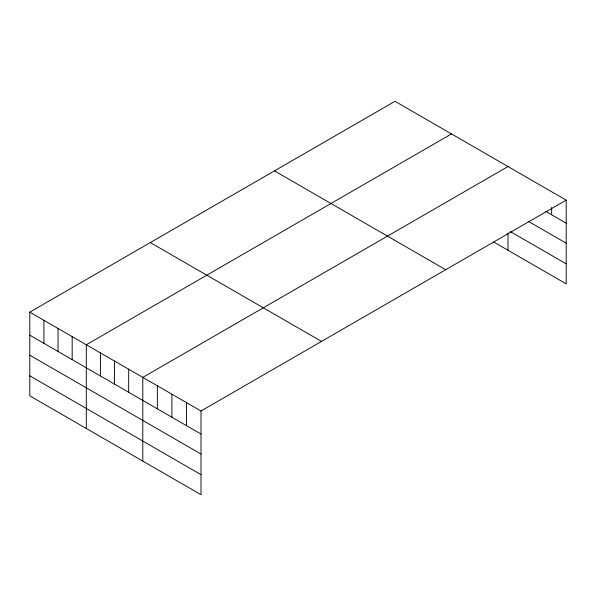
<?xml version="1.0" encoding="UTF-8"?>
<svg xmlns="http://www.w3.org/2000/svg" width="596" height="596" viewBox="0 0 596 596"><rect width="100%" height="100%" fill="white"/><g stroke="black" fill="none" stroke-linecap="round" stroke-linejoin="round"><path stroke-width="0.89" d="M566.2 200.152L394.992 101.305L29.8 312.148L29.8 395.848L201.008 494.695L201.008 410.994L566.2 200.152L566.2 283.852L493.861 242.095M451.492 133.921L86.301 344.764L86.301 428.464M507.986 166.545L142.802 377.387L142.802 461.088M545.519 211.237L566.2 223.18M528.667 221.533L566.2 243.205M510.288 231.553L566.2 263.834M274.48 170.881L445.689 269.727M150.311 242.565L321.52 341.419M29.8 312.148L201.008 410.994M29.8 335.175L201.008 434.022M29.8 355.194L201.008 454.04M29.8 375.823L201.008 474.669M551.65 207.408L551.65 214.776M507.986 232.954L507.986 250.245M186.459 402.591L186.459 425.618M171.901 394.187L171.901 417.215M157.351 385.783L157.351 408.811M128.676 369.229L128.676 392.257M114.551 361.072L114.551 384.1M100.426 352.921L100.426 375.949M72.176 336.613L72.176 359.641M58.05 328.456L58.05 351.484M43.925 320.298L43.925 343.326"/></g></svg>
